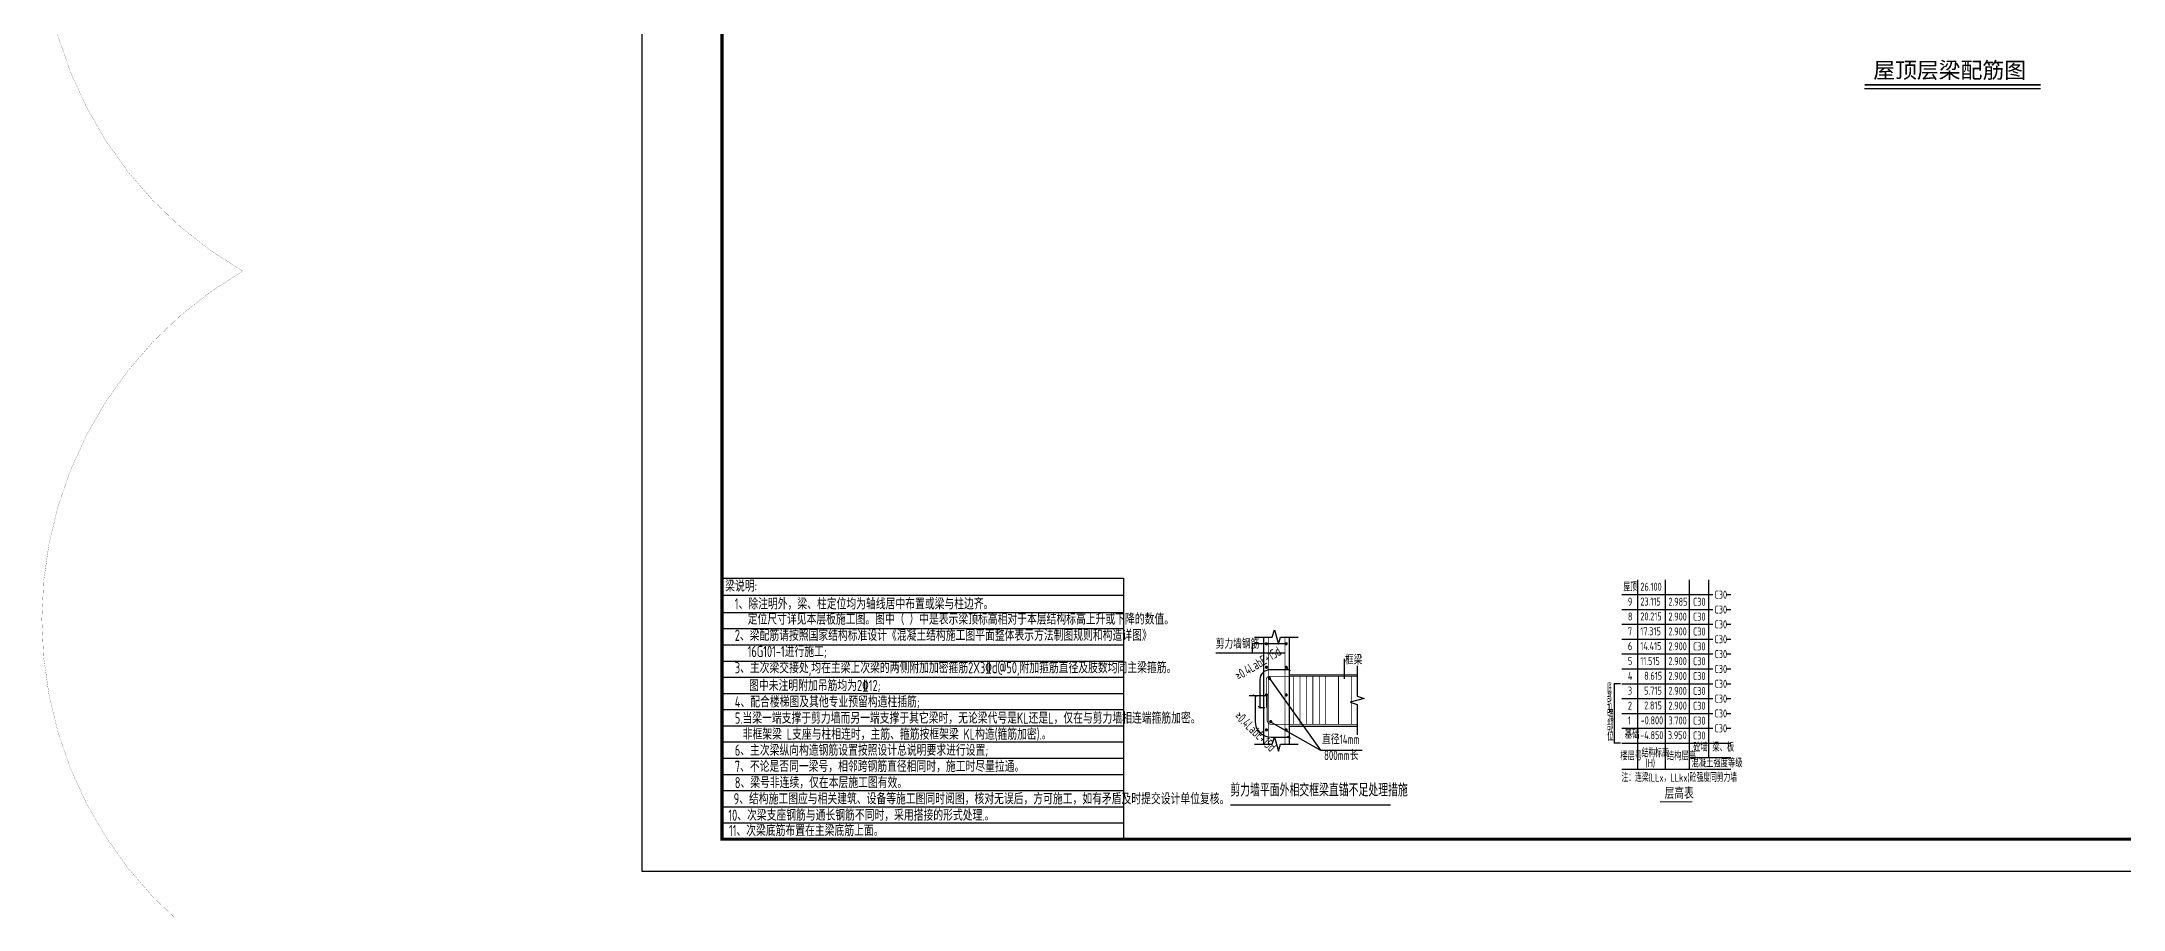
# Model space of a CAD drawing. Extents: x -1712635 to -854203, y -534641 to -21985.
# Drawn here: x -1166576 to -1101549, y -466790 to -439705 of the extents above; entities that cross this region are included whole.
import ezdxf
from ezdxf.enums import TextEntityAlignment as Align

# ---------------------------------------------------------------- set-up
doc = ezdxf.new("R2010")
doc.units = 0
doc.header["$LTSCALE"] = 1000
doc.layers.get('0').update_dxf_attribs({"linetype": 'CONTINUOUS'})
for name, color, linetype in [('-TK', 7, 'CONTINUOUS'), ('DIM', 2, 'CONTINUOUS'), ('LINK', 6, 'CONTINUOUS'), ('REIND', 1, 'CONTINUOUS'), ('S-0-TEXT', 7, 'CONTINUOUS'), ('S-B表格', 2, 'CONTINUOUS'), ('S-X详图填充', 252, 'CONTINUOUS'), ('S-引出线', 40, 'CONTINUOUS'), ('S-文字', 7, 'CONTINUOUS'), ('S-表格线', 54, 'CONTINUOUS'), ('TEXT', 2, 'CONTINUOUS'), ('THIN', 7, 'CONTINUOUS')]:
    doc.layers.add(name, color=color, linetype=linetype)
doc.layers.add('7549', color=9, linetype='CONTINUOUS', lineweight=18)
doc.styles.add('-宋体', font='', dxfattribs={"width": 0.7, "height": 300, "bigfont": '宋体.TTF'})
doc.styles.add('TSSD_Norm', font='Tssdeng.shx', dxfattribs={"bigfont": 'tssdchn.shx'})
doc.styles.add('TSSD_REIN', font='tssdeng.shx', dxfattribs={"width": 0.7, "height": 300, "bigfont": 'tssdchn.shx'})
doc.styles.get('-宋体').set_extended_font_data('SimSun')

# ---------------------------------------------------------------- blocks, each defined once
blk = doc.blocks.new('A1')
blk.add_lwpolyline([(0, 59400), (0, 0), (84100, 0), (84100, 59400)], close=True)
at = {"const_width": 100}
blk.add_lwpolyline([(2500, 58400), (2500, 1000), (83100, 1000), (83100, 58400)], close=True, dxfattribs=at)
blk = doc.blocks.new('B20200424131938')
at = {"layer": '7549', "const_width": 40}
blk.add_lwpolyline([(417, 3688), (217, 3688), (217, 1834), (417, 1834)], dxfattribs=at)
at = {"layer": 'S-0-TEXT'}
blk.add_lwpolyline([(1641, 0, 27, 27, 0), (2658, 0, 0, 0, 0)], format="xyseb", dxfattribs=at)
at = {"layer": 'S-B表格'}
for p, q in [((952, 1021), (952, 6932)), ((1817, 1021), (1817, 6932)), ((2567, 1021), (2567, 6932)), ((3167, 1385), (3167, 6932)), ((452, 6469), (3167, 6469)), ((452, 6469), (3167, 6469)), ((452, 6005), (3167, 6005)), ((452, 6005), (3167, 6005)), ((3167, 6469), (3298, 6469)), ((3167, 6469), (3298, 6469)), ((3167, 6469), (3298, 6469)), ((3167, 6005), (3298, 6005)), ((3167, 6005), (3298, 6005)), ((3167, 6005), (3298, 6005)), ((3731, 6469), (3862, 6469)), ((3731, 6469), (3862, 6469)), ((3731, 6469), (3862, 6469)), ((3731, 6005), (3862, 6005)), ((3731, 6005), (3862, 6005)), ((3731, 6005), (3862, 6005)), ((452, 5542), (3167, 5542)), ((452, 5542), (3167, 5542)), ((3167, 5542), (3298, 5542)), ((3167, 5542), (3298, 5542)), ((3167, 5542), (3298, 5542)), ((3731, 5542), (3862, 5542)), ((3731, 5542), (3862, 5542)), ((3731, 5542), (3862, 5542)), ((452, 5078), (3167, 5078)), ((452, 5078), (3167, 5078)), ((452, 4615), (3167, 4615)), ((3167, 5078), (3298, 5078)), ((3167, 5078), (3298, 5078)), ((3167, 5078), (3298, 5078)), ((3167, 4615), (3298, 4615)), ((3731, 5078), (3862, 5078)), ((3731, 5078), (3862, 5078)), ((3731, 5078), (3862, 5078)), ((3731, 4615), (3862, 4615)), ((452, 4151), (3167, 4151)), ((3167, 4151), (3298, 4151)), ((3731, 4151), (3862, 4151)), ((452, 3688), (3167, 3688)), ((3167, 3688), (3298, 3688)), ((3731, 3688), (3862, 3688)), ((452, 3224), (3167, 3224)), ((452, 2761), (3167, 2761)), ((3167, 3224), (3298, 3224)), ((3167, 2761), (3298, 2761)), ((3731, 3224), (3862, 3224)), ((3731, 2761), (3862, 2761)), ((452, 2297), (3167, 2297)), ((3167, 2297), (3298, 2297)), ((3731, 2297), (3862, 2297)), ((452, 1834), (3167, 1834)), ((452, 1834), (3862, 1834)), ((452, 1834), (2854, 1834)), ((452, 1834), (2854, 1834)), ((2567, 1385), (3862, 1385)), ((452, 1021), (3862, 1021))]:
    blk.add_line(p, q, dxfattribs=at)
at = {"style": 'TSSD_REIN'}
for s, width, p, p2 in [('底', 0.535575, (-3, 3408), (134, 3408)), ('部', 0.530918, (-3, 3100), (134, 3100)), ('加', 0.526341, (-3, 2774), (134, 2774))]:
    blk.add_text(s, height=285, dxfattribs=dict(at, width=width)).set_placement(p, p2, align=Align.FIT)
for s, height, width, p in [('强', 285, 0.535575, (-3, 2477)), ('部', 285, 0.535575, (-13, 2146)), ('位', 285, 0.535575, (-3, 1820)), ('砼墙', 250, 0.7, (2681, 1495)), ('梁、板', 250, 0.7, (3279, 1495))]:
    blk.add_text(s, height=height, dxfattribs=dict(at, width=width)).set_placement(p, align=Align.BOTTOM_LEFT)
for s, width, p in [('楼层号', 0.7, (405, 1299)), ('结构标高', 0.65, (1070, 1392)), ('(H)', 0.65, (1188, 1086)), ('结构层高', 0.7, (1860, 1299)), ('混凝土强度等级', 0.7, (2629, 1080))]:
    blk.add_text(s, height=250, dxfattribs=dict(at, width=width)).set_placement(p)
at = {"layer": 'S-0-TEXT', "style": 'TSSD_REIN', "width": 0.7}
blk.add_text('层高表', height=360, dxfattribs=at).set_placement((1790, 90))
at = {"layer": 'S-B表格', "style": 'TSSD_REIN'}
for s, width, p in [('屋顶', 0.65, (503, 6575)), ('26.100', 0.7, (1031, 6590)), ('C30', 0.65, (3345, 6341)), ('9', 0.7, (642, 6123)), ('8', 0.7, (642, 5660)), ('23.115', 0.7, (1031, 6126)), ('20.215', 0.7, (1031, 5663)), ('2.985', 0.7, (1907, 6121)), ('2.900', 0.7, (1907, 5658)), ('C30', 0.7, (2675, 6118)), ('C30', 0.7, (2675, 5654)), ('C30', 0.65, (3345, 5877)), ('7', 0.7, (642, 5196)), ('17.315', 0.7, (1031, 5199)), ('2.900', 0.7, (1907, 5194)), ('C30', 0.7, (2675, 5191)), ('C30', 0.65, (3345, 5414)), ('6', 0.7, (642, 4733)), ('14.415', 0.7, (1031, 4736)), ('2.900', 0.7, (1907, 4731)), ('C30', 0.7, (2675, 4727)), ('C30', 0.65, (3345, 4950)), ('C30', 0.65, (3345, 4487)), ('4', 0.7, (642, 3806)), ('5', 0.7, (642, 4269)), ('11.515', 0.7, (1031, 4272)), ('8.615', 0.7, (1150, 3809)), ('2.900', 0.7, (1907, 4267)), ('2.900', 0.7, (1907, 3804)), ('C30', 0.7, (2675, 4264)), ('C30', 0.7, (2675, 3800)), ('C30', 0.65, (3345, 4023)), ('3', 0.7, (642, 3342)), ('5.715', 0.7, (1150, 3345)), ('2.900', 0.7, (1907, 3340)), ('C30', 0.7, (2675, 3337)), ('C30', 0.65, (3345, 3560)), ('C30', 0.65, (3345, 3096)), ('1', 0.7, (642, 2415)), ('2', 0.7, (642, 2879)), ('-0.800', 0.7, (1038, 2418)), ('2.815', 0.7, (1150, 2882)), ('2.900', 0.7, (1907, 2877)), ('3.700', 0.7, (1907, 2413)), ('C30', 0.7, (2675, 2873)), ('C30', 0.7, (2675, 2410)), ('C30', 0.65, (3345, 2633)), ('基础', 0.7, (545, 1974)), ('-4.850', 0.7, (1026, 1955)), ('3.950', 0.7, (1891, 1955)), ('C30', 0.7, (2675, 1946)), ('C30', 0.65, (3345, 2169))]:
    blk.add_text(s, height=250, dxfattribs=dict(at, width=width)).set_placement(p)
at = {"layer": 'TEXT', "style": 'TSSD_REIN', "width": 0.65}
blk.add_text('注：连梁(LLx，LLkx)砼强度同剪力墙', height=250, dxfattribs=at).set_placement((443, 627))
blk = doc.blocks.new('A$C2E181E2C')
at = {"linetype": 'Continuous'}
for points in [[(1215, 5268), (1765, 5268), (1835, 5488), (1955, 5048), (2025, 5268), (2575, 5268)], [(1495, 5268), (1495, 1922)], [(2295, 5268), (2295, 1922)], [(2295, 4091), (4415, 4091)], [(4415, 4371), (4415, 3421), (4635, 3351), (4195, 3231), (4415, 3161), (4415, 2211)], [(1215, 1922), (1765, 1922), (1835, 2142), (1955, 1702), (2025, 1922), (2575, 1922)], [(2295, 2491), (4415, 2491)]]:
    blk.add_lwpolyline(points, dxfattribs=at)
at = {"linetype": 'Continuous', "const_width": 50}
blk.add_lwpolyline([(453, 25), (5462, 25)], dxfattribs=at)
at = {"layer": 'DIM'}
for p, q in [((1378, 3941), (1378, 3062)), ((2295, 4241), (1678, 4241)), ((1546, 3430), (1042, 3430)), ((1226, 3430), (1226, 2641)), ((1726, 2141), (2295, 2141))]:
    blk.add_line(p, q, dxfattribs=at)
at = {"layer": 'DIM', "const_width": 30}
for points in [[(2232, 4284), (2336, 4212)], [(1164, 3473), (1267, 3401)], [(1324, 3111), (1428, 3039)], [(2243, 2177), (2347, 2104)]]:
    blk.add_lwpolyline(points, dxfattribs=at)
at = {"layer": 'DIM'}
blk.add_lwpolyline([(1532, 3062), (1341, 3062)], dxfattribs=at)
for centre, radius, start, end in [((1678, 3941), 300, 90, 180), ((1726, 2641), 500, 180, 270)]:
    blk.add_arc(centre, radius, start, end, dxfattribs=at)
at = {"layer": 'LINK', "color": 1, "const_width": 25}
for points in [[(1641, 5268), (1641, 1922)], [(2162, 5268), (2162, 1922)], [(2432, 4041), (2432, 2541)], [(2632, 4041), (2632, 2541)], [(2832, 4041), (2832, 2541)], [(3032, 4041), (3032, 2541)], [(3232, 4041), (3232, 2541)], [(3432, 4041), (3432, 2541)], [(3832, 4041), (3832, 2541)], [(4232, 4041), (4232, 2541)]]:
    blk.add_lwpolyline(points, dxfattribs=at)
for points in [[(4415, 4041), (1678, 4041, 0.414214), (1578, 3941), (1578, 3062)], [(1607, 3430), (1607, 2641, 0.300979), (1726, 2541), (4415, 2541)]]:
    blk.add_lwpolyline(points, format="xyb", dxfattribs=at)
at = {"layer": 'REIND', "const_width": 50}
for points in [[(1608, 5058, 1), (1558, 5058, 1)], [(2226, 5058, 1), (2176, 5058, 1)], [(1610, 4324, 1), (1560, 4324, 1)], [(1703, 3978, 1), (1653, 3978, 1)], [(2228, 4324, 1), (2178, 4324, 1)], [(1608, 3461, 1), (1558, 3461, 1)], [(2226, 3461, 1), (2176, 3461, 1)], [(1742, 2629, 1), (1692, 2629, 1)], [(1608, 2370, 1), (1558, 2370, 1)], [(2226, 2370, 1), (2176, 2370, 1)]]:
    blk.add_lwpolyline(points, format="xyb", close=True, dxfattribs=at)
at = {"layer": 'THIN'}
for p, q in [((2162, 4767), (0, 4767)), ((2226, 5058), (1138, 5058)), ((1138, 5058), (1138, 4767)), ((1678, 3978), (3271, 1732)), ((1692, 2629), (3271, 1732)), ((3271, 1732), (4577, 1732))]:
    blk.add_line(p, q, dxfattribs=at)
blk.add_lwpolyline([(4015, 4584), (4015, 3965)], dxfattribs=at)
at = {"layer": 'TEXT', "color": 0, "style": 'TSSD_Norm', "width": 0.7}
blk.add_text('剪力墙平面外相交框梁直锚不足处理措施', height=400, dxfattribs=at).set_placement((454, 172), align=Align.BOTTOM_LEFT)
at = {"layer": 'THIN', "style": 'TSSD_REIN', "width": 0.7}
for s, p in [('剪力墙钢筋', (-2, 4818)), ('框梁', (4036, 4317)), ('直径14mm', (3321, 1833)), ('800mm长', (3383, 1337))]:
    blk.add_text(s, height=300, dxfattribs=at).set_placement(p, align=Align.BOTTOM_LEFT)
for rotation, p in [(31.43006, (766, 3828)), (316.06206, (504, 2706))]:
    blk.add_text('≥0.4LabE+15d', height=300, rotation=rotation, dxfattribs=at).set_placement(p, align=Align.BOTTOM_LEFT)

msp = doc.modelspace()

# ---------------------------------------------------------------- linework, layer by layer
at = {"layer": 'S-B表格', "color": 6, "linetype": 'ByBlock', "ltscale": 0.5, "const_width": 30}
msp.add_lwpolyline([(-1117215.8, -456965.26), (-1114369.42, -456965.26)], dxfattribs=at)
at = {"layer": 'S-X详图填充', "color": 2, "const_width": 5}
msp.add_lwpolyline([(-1051615.95, -381662.54, -0.57735027), (-1051615.95, -403398.29, -0.57735027), (-1051615.95, -425134.05, -0.57735027), (-1051615.95, -446869.8, -0.57735027), (-1051615.95, -468605.55, -0.57735027), (-1051615.95, -490341.3, -0.57735027), (-1051615.95, -512077.05, -0.57735027), (-1073351.7, -512077.05, -0.57735027), (-1095087.45, -512077.05, -0.57735027), (-1116823.21, -512077.05, -0.57735027), (-1138558.96, -512077.05, -0.57735027), (-1160294.71, -512077.05, -0.57735027), (-1160294.71, -490341.3, -0.57735027), (-1160294.71, -468605.55, -0.57735027), (-1160294.71, -446869.8, -0.57735027), (-1160294.71, -425134.05, -0.57735027), (-1160294.71, -403398.29, -0.57735027), (-1160294.71, -381662.54, -0.57735027)], format="xyb", dxfattribs=at)
at = {"layer": 'S-引出线', "color": 3, "const_width": 56}
msp.add_lwpolyline([(-1109634.81, -441050.37), (-1104132.14, -441050.37)], dxfattribs=at)
at = {"layer": 'S-引出线', "color": 3}
msp.add_lwpolyline([(-1109634.81, -441162.37), (-1104132.14, -441162.37)], dxfattribs=at)
at = {"layer": 'S-表格线'}
for p, q in [((-1145325.76, -456452.83), (-1145325.76, -464599.33)), ((-1145325.76, -456452.83), (-1132786.51, -456452.83)), ((-1132786.51, -456452.83), (-1132786.51, -464599.33)), ((-1145325.76, -456987.58), (-1132786.51, -456987.58)), ((-1145325.76, -457522.33), (-1132786.51, -457522.33)), ((-1145325.76, -458027.83), (-1132786.51, -458027.83)), ((-1145325.76, -458533.33), (-1132786.51, -458533.33)), ((-1145325.76, -459038.83), (-1132786.51, -459038.83)), ((-1145325.76, -459544.33), (-1132786.51, -459544.33)), ((-1145325.76, -460049.83), (-1132786.51, -460049.83)), ((-1145325.76, -460555.33), (-1132786.51, -460555.33)), ((-1145325.76, -461060.83), (-1132786.51, -461060.83)), ((-1145325.76, -461566.33), (-1132786.51, -461566.33)), ((-1145325.76, -462071.83), (-1132786.51, -462071.83)), ((-1145325.76, -462577.33), (-1132786.51, -462577.33)), ((-1145325.76, -463082.83), (-1132786.51, -463082.83)), ((-1145325.76, -463588.33), (-1132786.51, -463588.33)), ((-1145325.76, -464093.83), (-1132786.51, -464093.83)), ((-1145325.76, -464599.33), (-1132786.51, -464599.33))]:
    msp.add_line(p, q, dxfattribs=at)

# ---------------------------------------------------------------- block references
at = {"layer": '-TK'}
msp.add_blockref('A1', (-1147825.76, -465599.33), dxfattribs=at)
msp.add_blockref('A$C2E181E2C', (-1129899.37, -463558.21))
at = {"layer": 'S-B表格'}
msp.add_blockref('B20200424131938', (-1117667.44, -463433.85), dxfattribs=at)

# ---------------------------------------------------------------- texts
at = {"layer": 'S-文字', "style": '-宋体'}
msp.add_text('屋顶层梁配筋图', height=500, dxfattribs=at).set_placement((-1109362.32, -440843.86))
at = {"layer": 'S-文字', "style": 'TSSD_REIN', "width": 0.7}
for s, p in [('梁说明:  ', (-1145222.67, -456872.6)), ('1、除注明外，梁、柱定位均为轴线居中布置或梁与柱边齐。', (-1144922.82, -457428.01)), ('定位尺寸详见本层板施工图。图中（ ）中是表示梁顶标高相对于本层结构标高上升或下降的数值。', (-1144520.04, -457904.26)), ('2、梁配筋请按照国家结构标准设计《混凝土结构施工图平面整体表示方法制图规则和构造详图》', (-1144922.82, -458409.76)), ('3、主次梁交接处,均在主梁上次梁的两侧附加加密箍筋2X3\x84d@50,附加箍筋直径及肢数均同主梁箍筋。', (-1144922.82, -459420.76)), ('16G101-1进行施工;', (-1144519.81, -458915.26)), ('图中未注明附加吊筋均为2%%13212;', (-1144475.18, -459977.6)), ('4、配合楼梯图及其他专业预留构造柱插筋;', (-1144922.82, -460488.51)), ('5.当梁一端支撑于剪力墙而另一端支撑于其它梁时，无论梁代号是KL还是L，仅在与剪力墙相连端箍筋加密。', (-1144922.82, -460994.01)), ('6、主次梁纵向构造钢筋设置按照设计总说明要求进行设置;', (-1144922.82, -461996.51)), ('非框架梁 L支座与柱相连时，主筋、箍筋按框架梁 KL构造(箍筋加密).。', (-1144675.71, -461497.7)), ('7、不论是否同一梁号，相邻跨钢筋直径相同时，施工时尽量拉通。', (-1144922.82, -462502.01)), ('8、梁号非连续，仅在本层施工图有效。', (-1144922.82, -463007.51)), ('10、次梁支座钢筋与通长钢筋不同时，采用搭接的形式处理.。', (-1145124.48, -464024.29)), ('9、结构施工图应与相关建筑、设备等施工图同时阅图，核对无误后，方可施工，如有矛盾及时提交设计单位复核。', (-1144958.53, -463513.01)), ('11、次梁底筋布置在主梁底筋上面。', (-1145105.79, -464505.24))]:
    msp.add_text(s, height=350, dxfattribs=at).set_placement(p)

doc.saveas('drawing.dxf')
